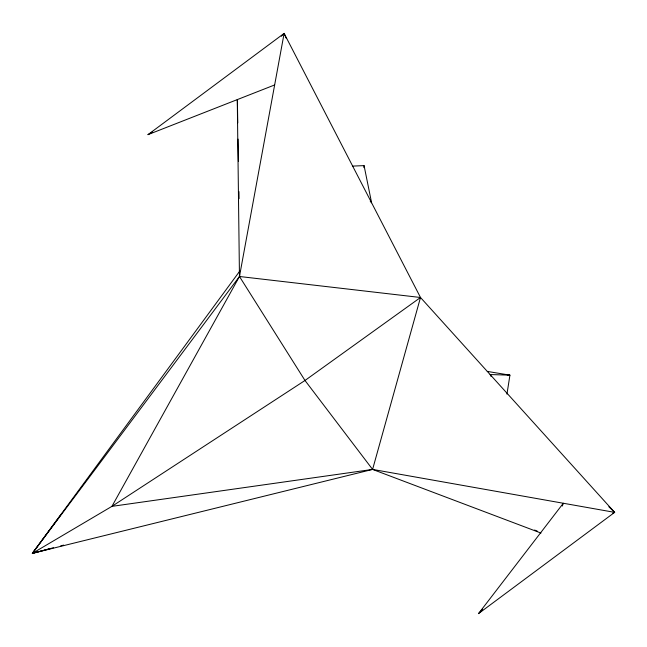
<?xml version="1.0" encoding="UTF-8"?>
<svg xmlns="http://www.w3.org/2000/svg" width="647" height="647" viewBox="0 0 647 647"><rect width="100%" height="100%" fill="white"/><g stroke="black" fill="none" stroke-linecap="round" stroke-linejoin="round"><path stroke-width="0.97" d="M363.897 167.622L364.067 165.624L352.421 166.101M239.705 271.174L32.35 553.363L111.931 506.358L239.463 276.495L239.705 274.74M506.949 394.128L509.933 375.163L487.272 371.41M562.308 506.059L563.311 503.253L478.521 613.615L614.65 512.359L372.591 469.415L32.35 553.363L239.463 276.495L284.122 33.385L147.993 134.641L274.651 84.951M237.279 99.719L239.463 276.495L420.501 297.491L372.591 469.415L111.931 506.358L304.996 380.476L420.501 297.491L284.122 33.385L281.308 36.264M50.919 548.454L32.35 553.363L60.486 515.23M478.521 613.615L482.678 609.231M147.993 134.641L152.312 132.061M612.79 513.087L614.65 512.359L420.501 297.491M32.35 553.363L53.434 547.742M60.689 545.874L63.624 545.106M507.935 375.309L509.933 375.163L490.127 374.548L490.984 376.352M540.989 533.063L372.591 469.415L304.996 380.476L239.463 276.495M534.576 530.03L537.366 531.187M608.843 506.73L614.65 512.359M370.27 201.274L371.596 202.778L364.067 165.624M284.122 33.385L286.071 38.044M237.368 99.711L237.764 122.938M238.047 139.097L238.428 161.305M238.945 191.601L239.067 198.669"/></g></svg>
